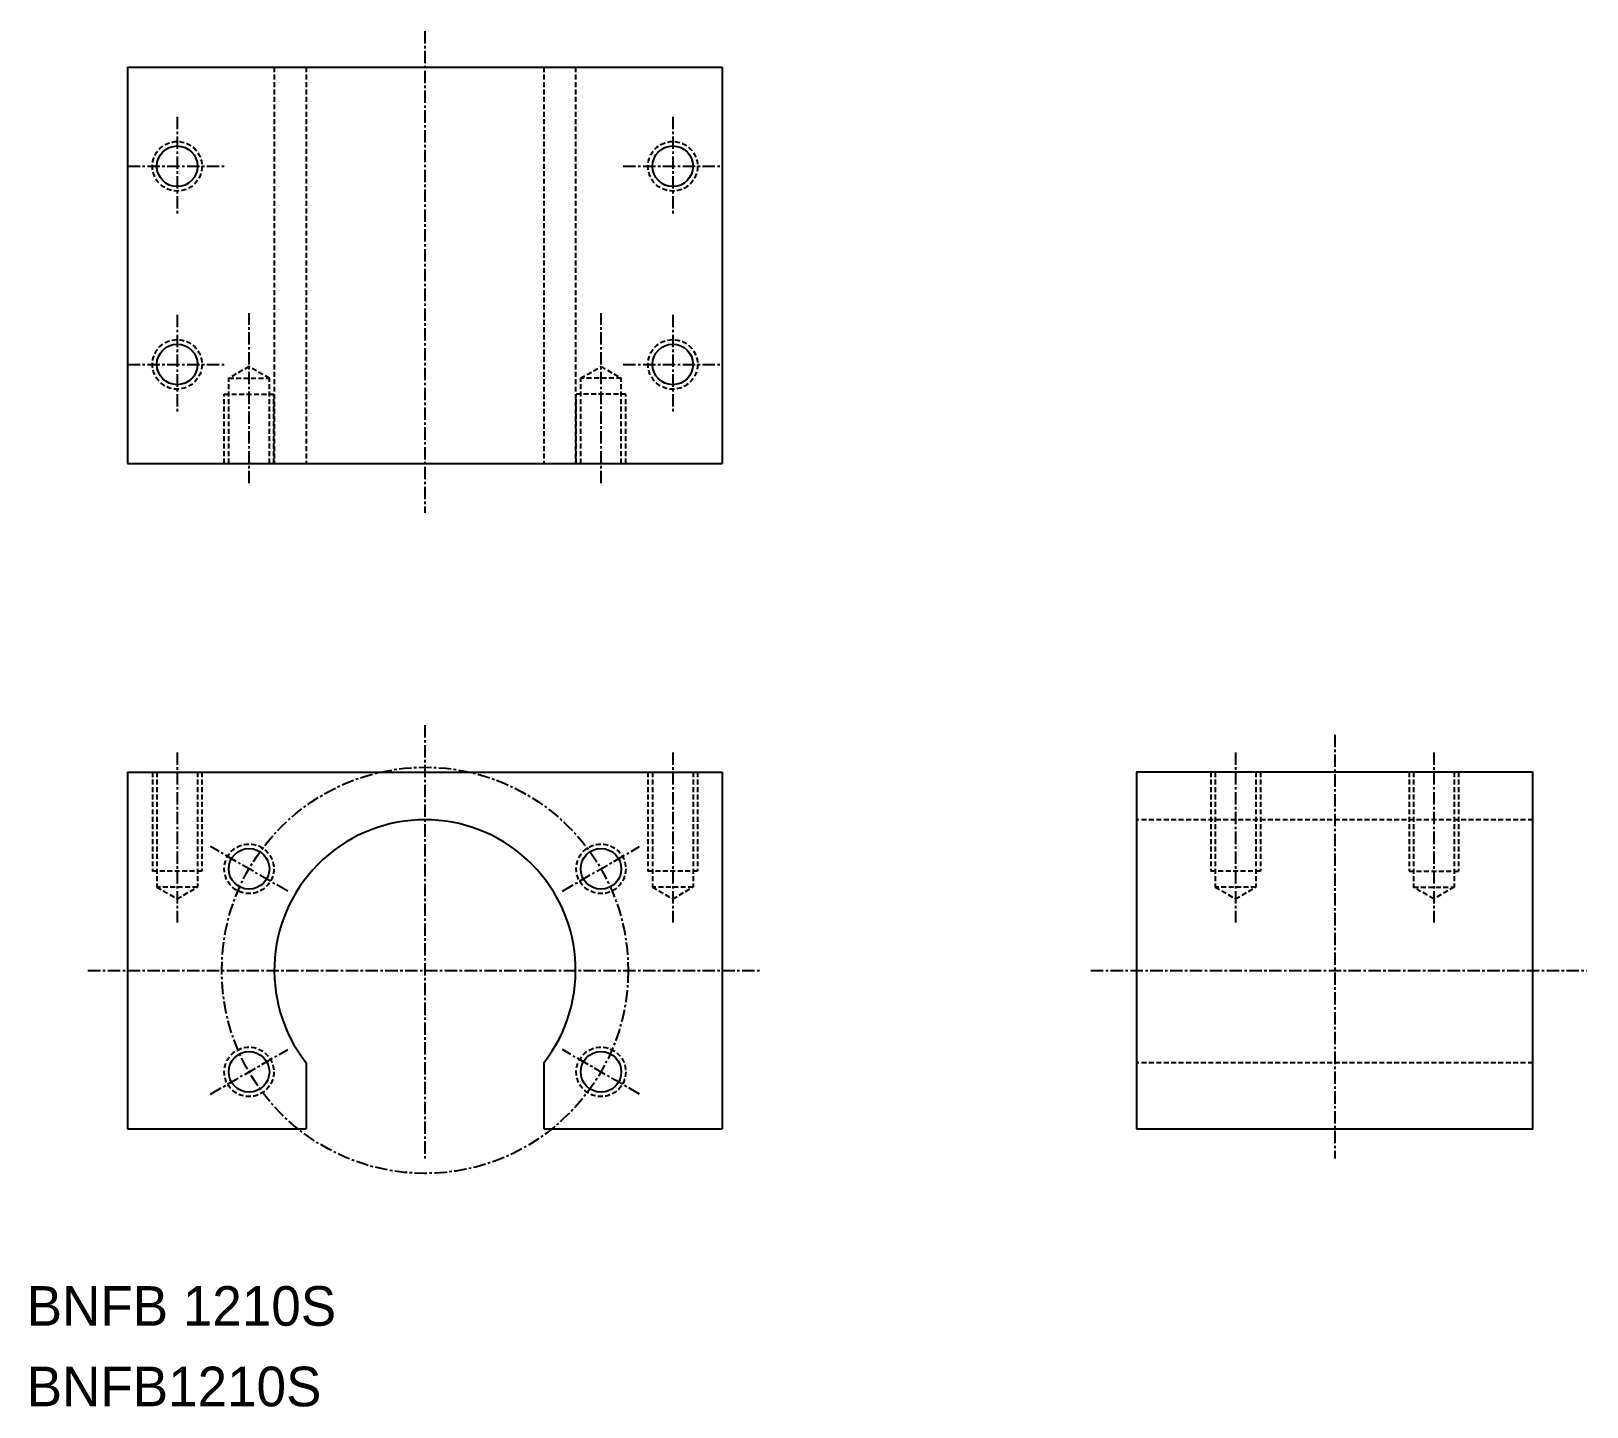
# Model space of a CAD drawing. Extents: x 4 to 161, y 3 to 141.
import ezdxf

# ---------------------------------------------------------------- set-up
doc = ezdxf.new("R2010")
doc.units = 0
doc.linetypes.add('CENTER', pattern=[2, 1.25, -0.25, 0.25, -0.25])
doc.linetypes.add('DASHED', pattern=[0.75, 0.5, -0.25])
doc.layers.get('0').update_dxf_attribs({"linetype": 'CONTINUOUS'})
doc.layers.add('CENTER', color=1, linetype='CENTER')

msp = doc.modelspace()

# ---------------------------------------------------------------- linework, layer by layer
at = {"color": 7, "linetype": 'CONTINUOUS'}
for p, q in [((14.21, 137.82), (74.21, 137.82)), ((14.21, 137.82), (14.21, 97.82)), ((74.21, 137.82), (74.21, 97.82)), ((14.21, 97.82), (74.21, 97.82)), ((14.21, 66.65), (14.21, 30.65)), ((14.21, 66.65), (74.21, 66.65)), ((29.21, 66.65), (29.21, 66.65)), ((44.21, 66.65), (44.21, 66.65)), ((74.21, 66.65), (74.21, 30.65)), ((32.21, 37.32), (32.21, 30.65)), ((56.21, 37.32), (56.21, 30.65)), ((14.21, 30.65), (32.21, 30.65)), ((56.21, 30.65), (74.21, 30.65))]:
    msp.add_line(p, q, dxfattribs=at)
at = {"color": 3, "linetype": 'DASHED'}
for p, q in [((29.01, 137.82), (29.01, 97.82)), ((32.21, 137.82), (32.21, 97.82)), ((56.21, 137.82), (56.21, 97.82)), ((59.41, 137.82), (59.41, 97.82)), ((26.46, 107.6), (24.41, 106.42)), ((28.51, 106.42), (26.46, 107.6)), ((59.92, 106.42), (61.97, 107.6)), ((61.97, 107.6), (64.02, 106.42)), ((24.41, 97.82), (24.41, 106.42)), ((24.41, 106.42), (28.51, 106.42)), ((28.51, 97.82), (28.51, 106.42)), ((59.92, 97.82), (59.92, 106.42)), ((64.02, 106.42), (59.92, 106.42)), ((64.02, 97.82), (64.02, 106.42)), ((23.96, 97.82), (23.96, 104.82)), ((23.96, 104.82), (28.96, 104.82)), ((28.96, 97.82), (28.96, 104.82)), ((59.47, 97.82), (59.47, 104.82)), ((64.47, 104.82), (59.47, 104.82)), ((64.47, 97.82), (64.47, 104.82)), ((16.71, 66.65), (16.71, 56.65)), ((17.16, 66.65), (17.16, 55.05)), ((21.26, 66.65), (21.26, 55.05)), ((21.71, 66.65), (21.71, 56.65)), ((66.71, 66.65), (66.71, 56.65)), ((67.16, 66.65), (67.16, 55.05)), ((71.26, 66.65), (71.26, 55.05)), ((71.71, 66.65), (71.71, 56.65)), ((123.5, 66.65), (123.5, 56.65)), ((123.95, 66.65), (123.95, 55.05)), ((128.05, 66.65), (128.05, 55.05)), ((128.5, 66.65), (128.5, 56.65)), ((143.5, 66.65), (143.5, 56.65)), ((143.95, 66.65), (143.95, 55.05)), ((148.05, 66.65), (148.05, 55.05)), ((148.5, 66.65), (148.5, 56.65)), ((156, 61.85), (116, 61.85)), ((21.71, 56.65), (16.71, 56.65)), ((71.71, 56.65), (66.71, 56.65)), ((128.5, 56.65), (123.5, 56.65)), ((143.5, 56.65), (148.5, 56.65)), ((21.26, 55.05), (17.16, 55.05)), ((17.16, 55.05), (19.21, 53.87)), ((19.21, 53.87), (21.26, 55.05)), ((71.26, 55.05), (67.16, 55.05)), ((67.16, 55.05), (69.21, 53.87)), ((69.21, 53.87), (71.26, 55.05)), ((128.05, 55.05), (123.95, 55.05)), ((123.95, 55.05), (126, 53.87)), ((126, 53.87), (128.05, 55.05)), ((143.95, 55.05), (148.05, 55.05)), ((146, 53.87), (143.95, 55.05)), ((148.05, 55.05), (146, 53.87)), ((156, 37.32), (116, 37.32))]:
    msp.add_line(p, q, dxfattribs=at)
at = {"color": 7, "linetype": 'CONTINUOUS'}
msp.add_lwpolyline([(116, 30.65), (156, 30.65), (156, 66.65), (116, 66.65)], close=True, dxfattribs=at)
at = {"color": 3, "linetype": 'DASHED'}
for centre in [(19.21, 127.82), (69.21, 127.82), (19.21, 107.82), (69.21, 107.82), (26.46, 56.9), (61.97, 56.9), (26.46, 36.4), (61.97, 36.4)]:
    msp.add_circle(centre, 2.5, dxfattribs=at)
at = {"color": 7, "linetype": 'CONTINUOUS'}
for centre in [(19.21, 127.82), (69.21, 127.82), (19.21, 107.82), (69.21, 107.82), (26.46, 56.9), (61.97, 56.9), (26.46, 36.4), (61.97, 36.4)]:
    msp.add_circle(centre, 2.05, dxfattribs=at)
msp.add_arc((44.21, 46.65), 15.2, 322.1364, 217.8636, dxfattribs=at)
at = {"layer": 'CENTER', "color": 1, "linetype": 'CENTER'}
for p, q in [((44.21, 141.47), (44.21, 92.82)), ((19.21, 132.82), (19.21, 122.82)), ((69.21, 132.82), (69.21, 122.82)), ((14.21, 127.82), (24.21, 127.82)), ((64.21, 127.82), (74.21, 127.82)), ((19.21, 112.82), (19.21, 102.82)), ((26.46, 95.82), (26.46, 113)), ((61.97, 95.82), (61.97, 113)), ((69.21, 112.82), (69.21, 102.82)), ((14.21, 107.82), (24.21, 107.82)), ((64.21, 107.82), (74.21, 107.82)), ((44.21, 71.39), (44.21, 27.65)), ((136, 70.44), (136, 27.65)), ((19.21, 68.65), (19.21, 51.47)), ((69.21, 68.65), (69.21, 51.47)), ((126, 68.65), (126, 51.47)), ((146, 68.65), (146, 51.47)), ((30.36, 54.65), (22.56, 59.15)), ((58.07, 54.65), (65.86, 59.15)), ((10.21, 46.65), (78.21, 46.65)), ((111.39, 46.65), (161.44, 46.65)), ((22.56, 34.15), (30.36, 38.65)), ((65.86, 34.15), (58.07, 38.65))]:
    msp.add_line(p, q, dxfattribs=at)
msp.add_circle((44.21, 46.65), 20.5, dxfattribs=at)

# ---------------------------------------------------------------- texts
at = {"color": 7, "linetype": 'CONTINUOUS'}
for s, p in [('BNFB 1210S', (4.03, 10.77)), ('BNFB1210S', (4.03, 2.64))]:
    msp.add_text(s, height=4, dxfattribs=at).set_placement(p)

doc.saveas('drawing.dxf')
